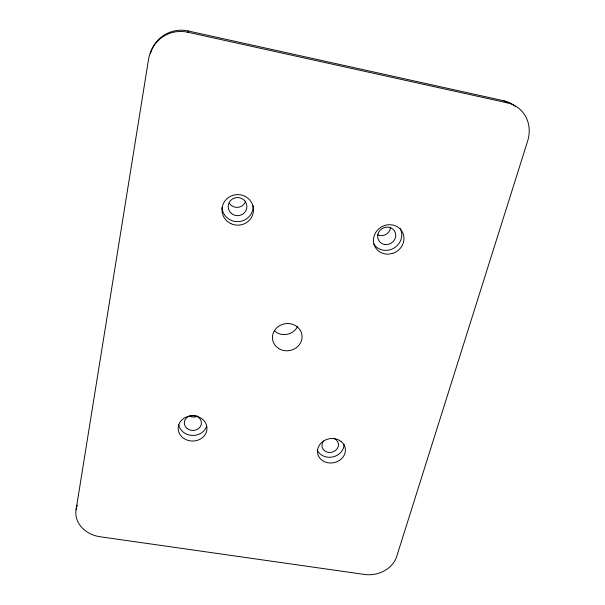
<?xml version="1.0" encoding="UTF-8"?>
<svg xmlns="http://www.w3.org/2000/svg" width="605" height="605" viewBox="0 0 605 605"><rect width="100%" height="100%" fill="white"/><g stroke="black" fill="none" stroke-linecap="round" stroke-linejoin="round"><path stroke-width="0.91" d="M503.693 100.748L507.315 102.842A33.305 30.091 -48.7 0 1 527.666 140.957L396.668 556.562A26.688 21.939 -12.4 0 1 364.581 574.463L100.014 536.733A28.148 23.504 4.7 0 1 76.064 509.712L148.565 59.222A34.78 33.381 62.3 0 1 187.852 32.246L188.276 30.984L503.693 100.748A32.889 29.758 -49.1 0 1 515.657 106.677M76.064 509.712L77.183 505.251M187.852 32.246L507.315 102.842M274.488 330.814L276.356 332.364A14.263 13.166 -9.6 0 0 297.531 326.571M150.486 53.293A34.341 32.95 62.7 0 1 188.276 30.984M197.714 416.111A8.319 7.366 0.8 0 1 190.053 416.353M390.588 227.367A8.939 8.372 -31.7 0 1 377.497 234.793M245.683 201.102A9.06 8.825 2.6 0 1 229.469 203.477M334.194 438.58A8.341 7.245 -11.6 0 1 337.265 448.676A8.341 7.245 -11.6 0 1 325.445 451.368A8.341 7.245 -11.6 0 1 323.713 440.969M206.676 426.026A14.255 12.546 0.5 0 1 192.171 435.426A14.255 12.546 0.5 0 1 178.77 424.778M253.056 205.692A15.571 15.11 1.5 0 1 238.514 221.627A15.571 15.11 1.5 0 1 221.99 207.583M400.238 228.577A15.344 14.308 -30.9 0 1 393.84 248.179A15.344 14.308 -30.9 0 1 373.701 243.951M344.041 444.206A13.9 12.085 -11.6 0 1 332.818 456.926A13.9 12.085 -11.6 0 1 317.262 450.022M392.69 253.382L388.765 254.123A15.533 14.46 -30.6 0 1 373.459 240.374A15.533 14.46 -30.6 0 1 388.705 224.705L392.675 224.962A15.533 14.46 -30.6 0 1 403.981 238.483A15.533 14.46 -30.6 0 1 392.69 253.382M191.384 415.779L187.686 416.474A14.422 12.66 0.4 0 0 182.317 437.286A14.422 12.66 0.4 0 0 206.086 432.809A14.422 12.66 0.4 0 0 191.384 415.779M341.114 441.446L338.157 439.691A14.051 12.183 -11.6 0 0 317.489 450.657A14.051 12.183 -11.6 0 0 336.501 461.925A14.051 12.183 -11.6 0 0 341.114 441.446M230.8 223.6L227.389 221.4A15.76 15.284 1.2 0 1 231.344 195.914A15.76 15.284 1.2 0 1 253.503 210.2A15.76 15.284 1.2 0 1 230.8 223.6M278.678 348.518L275.85 346.181A14.853 13.605 -9.6 0 1 276.432 328.137A14.853 13.605 -9.6 0 1 295.936 325.891L298.757 328.265A14.853 13.605 -9.6 0 1 298.061 346.211A14.853 13.605 -9.6 0 1 278.678 348.518M231.337 213.384A9.34 9.067 1.5 0 0 246.681 208.43A9.34 9.067 1.5 0 0 234.574 197.994A9.34 9.067 1.5 0 0 231.337 213.384M384.349 244.42A9.211 8.583 -30.9 0 0 395.443 233.069A9.211 8.583 -30.9 0 0 380.311 230.044A9.211 8.583 -30.9 0 0 384.349 244.42M187.316 428.65A8.553 7.525 0.5 0 0 201.284 424.324A8.553 7.525 0.5 0 0 190.015 415.839A8.553 7.525 0.5 0 0 187.316 428.65"/></g></svg>
